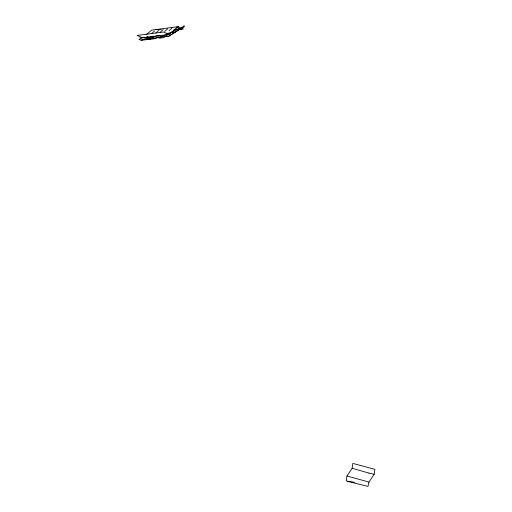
<?xml version="1.0" encoding="UTF-8"?>
<svg xmlns="http://www.w3.org/2000/svg" width="512" height="512" viewBox="0 0 512 512"><rect width="100%" height="100%" fill="white"/><g stroke="black" fill="none" stroke-linecap="round" stroke-linejoin="round"><path stroke-width="0.77" d="M352.141 468.262L352.819 463.411L374.886 469.35L374.189 474.266L368.973 482.099L367.974 486.4L347.571 481.402L346.214 480.73L346.97 475.981L352.141 468.262L368.998 473.126M184.16 25.6L181.229 28.314L178.189 28.666M182.138 28.512L184.48 26.336M169.107 30.707L172.109 27.962M164.659 31.469L167.661 28.73M160.237 32.224L163.251 29.498M155.853 32.973L158.867 30.253M151.494 33.722L154.522 31.002M181.139 28.205L182.707 27.482L168.179 36.576L165.549 36.346L140.832 40.115L139.034 39.52L142.522 37.734L168.966 34.413L178.208 26.637L183.379 29.03L178.227 29.696M146.182 34.701L151.661 30.144L178.208 26.637M180.525 28.57L173.485 31.085L163.667 37.664L159.11 38.208M153.171 36.064L141.165 40.23L150.112 39.296L153.421 37.062L157.67 35.597M180.589 28.742L168.058 36.678M157.888 36.486L159.878 35.219M159.782 37.779L162.458 36.077L168.134 34.054M172.07 31.578L173.485 31.085M144.416 37.837L147.936 36.627M145.606 39.725L153.421 37.062M162.458 36.077L154.586 38.733L150.112 39.296M166.611 33.44L175.104 31.949M173.594 29.939L178.112 29.165M139.821 37.92L144.115 37.19M368.973 482.099L346.97 475.981M155.59 29.606L157.133 29.549M158.534 29.466L161.165 29.306M374.189 474.266L369.011 473.133M347.661 481.184L354.611 482.285M175.539 28.992L176.909 29.402L181.555 29.056L176.582 27.187M142.528 37.734L137.114 35.424L163.603 32.019L168.966 34.413"/></g></svg>
